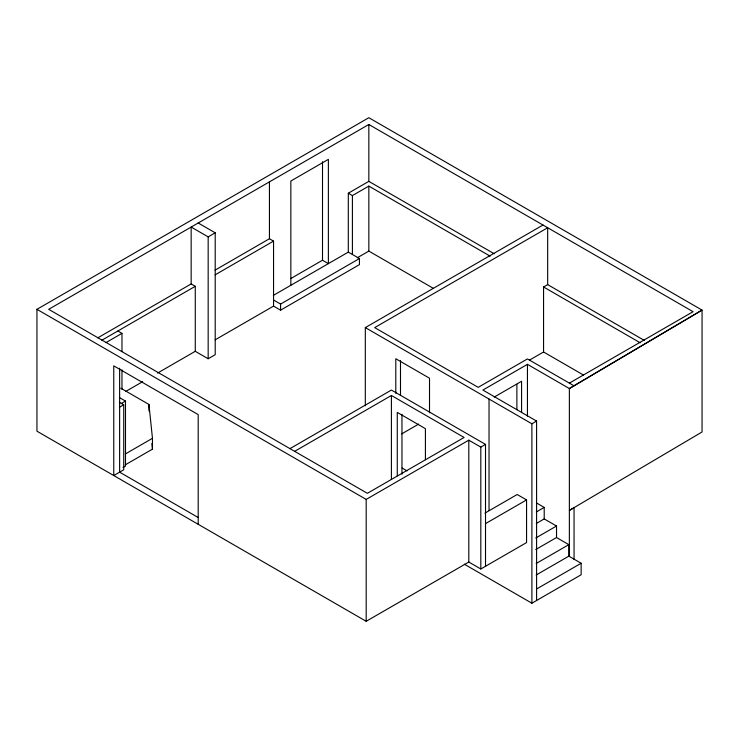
<?xml version="1.0" encoding="UTF-8"?>
<svg xmlns="http://www.w3.org/2000/svg" width="739" height="739" viewBox="0 0 739 739"><rect width="100%" height="100%" fill="white"/><g stroke="black" fill="none" stroke-linecap="round" stroke-linejoin="round"><path stroke-width="1.11" d="M536.588 600.502L536.588 421.073L482.881 390.063L527.443 364.336L569.363 388.538L702.05 310.094L368.835 117.713L36.95 309.327L36.95 431.197L366.193 621.287L468.803 562.037L480.821 568.984L526.565 542.574L526.565 499.924L517.18 494.502L484.932 513.125M569.363 383.125L693.09 311.692L368.835 124.485L48.682 309.327L367.366 493.319L464.11 437.46L391.402 395.485L294.658 451.335M97.76 337.862L191.161 283.933L191.161 227.058L208.167 236.877L215.206 232.813L215.206 354.692L208.167 358.757L195.272 351.302L157.564 373.075M215.021 270.16L269.439 238.743L273.55 241.108L273.55 306.112L215.169 339.82M273.338 295.397L348.309 252.119L348.309 193.212L368.835 181.36L494.215 253.754M101.871 340.226L195.272 286.307L195.272 351.302M215.169 274.816L273.55 241.108M348.309 193.212L352.411 195.576L368.835 186.099L490.151 256.147M106.01 342.582L121.972 333.363L121.972 351.607M290.907 278.483L322.509 260.239L328.375 263.629L328.375 159.356L290.843 181.018L290.843 285.291M125.806 391.411L142.673 381.666M357.242 257.791L368.835 251.103L433.47 288.413M273.55 300.016L280.58 304.08L359.45 258.548L359.45 264.636L280.58 310.177L273.55 306.112M121.39 403.439L125.491 401.065L125.491 466.069L123.025 467.491M119.626 407.161L123.727 404.796L123.727 469.792L113.76 475.546L113.76 365.86L198.2 414.607L198.2 524.293M125.288 453.995L152.465 438.31L148.945 404.455L120.799 388.206M125.288 464.831L152.465 449.136L152.465 438.31M365.315 405.785L365.315 327.608L542.98 225.035M583.404 374.987L543.562 351.986L543.562 286.981L547.673 284.617L644.288 340.393M289.965 448.628L391.402 390.063L485.514 444.398L485.514 566.277M401.674 433.904L418.662 424.094M529.577 360.059L543.562 351.986M494.215 397.065L521.577 381.259L521.577 412.38M36.95 309.327L366.193 499.407L468.803 440.167L480.821 447.104L485.514 444.398M365.315 327.608L531.895 423.78L536.588 421.073M485.514 523.618L526.565 499.924M536.292 511.979L544.209 507.407L544.209 518.917L556.522 526.02L556.522 537.53L535.729 549.539M536.292 523.489L544.209 518.917M574.055 559.506L574.055 507.702L569.363 510.418L702.05 431.973L702.05 310.094L569.363 388.538L569.363 556.458M535.729 538.029L556.522 526.02M536.154 563.506L568.836 544.643L568.836 556.153L536.154 575.016M536.588 588.992L581.15 563.257L581.15 574.766L531.895 603.209L464.304 564.19M543.562 286.981L640.177 342.757M348.309 252.119L359.45 258.548M574.055 385.832L527.443 358.923L478.188 387.356L374.691 327.608L547.673 227.741L547.673 284.617M198.2 223.002L215.206 232.813M191.161 283.933L195.272 286.307M536.412 502.899L544.209 507.407M556.522 537.53L568.836 544.643M568.836 556.153L581.15 563.257M402.118 468.018L407.069 470.882M117.87 330.989L121.972 333.363M119.552 397.637L125.491 401.065M119.404 402.293L123.727 404.796M198.098 517.466L119.626 472.156L119.626 368.207M151.874 443.502L152.465 449.136M531.895 423.78L531.895 603.209M527.443 364.336L527.443 416.075M516.884 384.317L516.884 409.674M489.033 399.032L489.033 510.566M480.821 447.104L480.821 568.984M468.803 440.167L468.803 562.037M429.516 412.787L429.516 378.22L395.799 358.748L395.799 393.324M425.415 459.778L425.415 428.657L397.268 412.408L397.268 475.796M401.961 414.311L401.961 474.235M400.492 360.65L400.492 395.226M391.402 395.485L391.402 479.417M368.835 124.485L368.835 181.36M368.835 186.099L368.835 251.103M366.193 499.407L366.193 621.287M352.411 195.576L352.411 254.484M322.509 161.702L322.509 260.239M280.58 304.08L280.58 310.177M269.439 181.868L269.439 238.743M208.167 236.877L208.167 358.757M148.945 404.455L148.945 410.958M121.972 369.851L121.972 389.241"/></g></svg>
